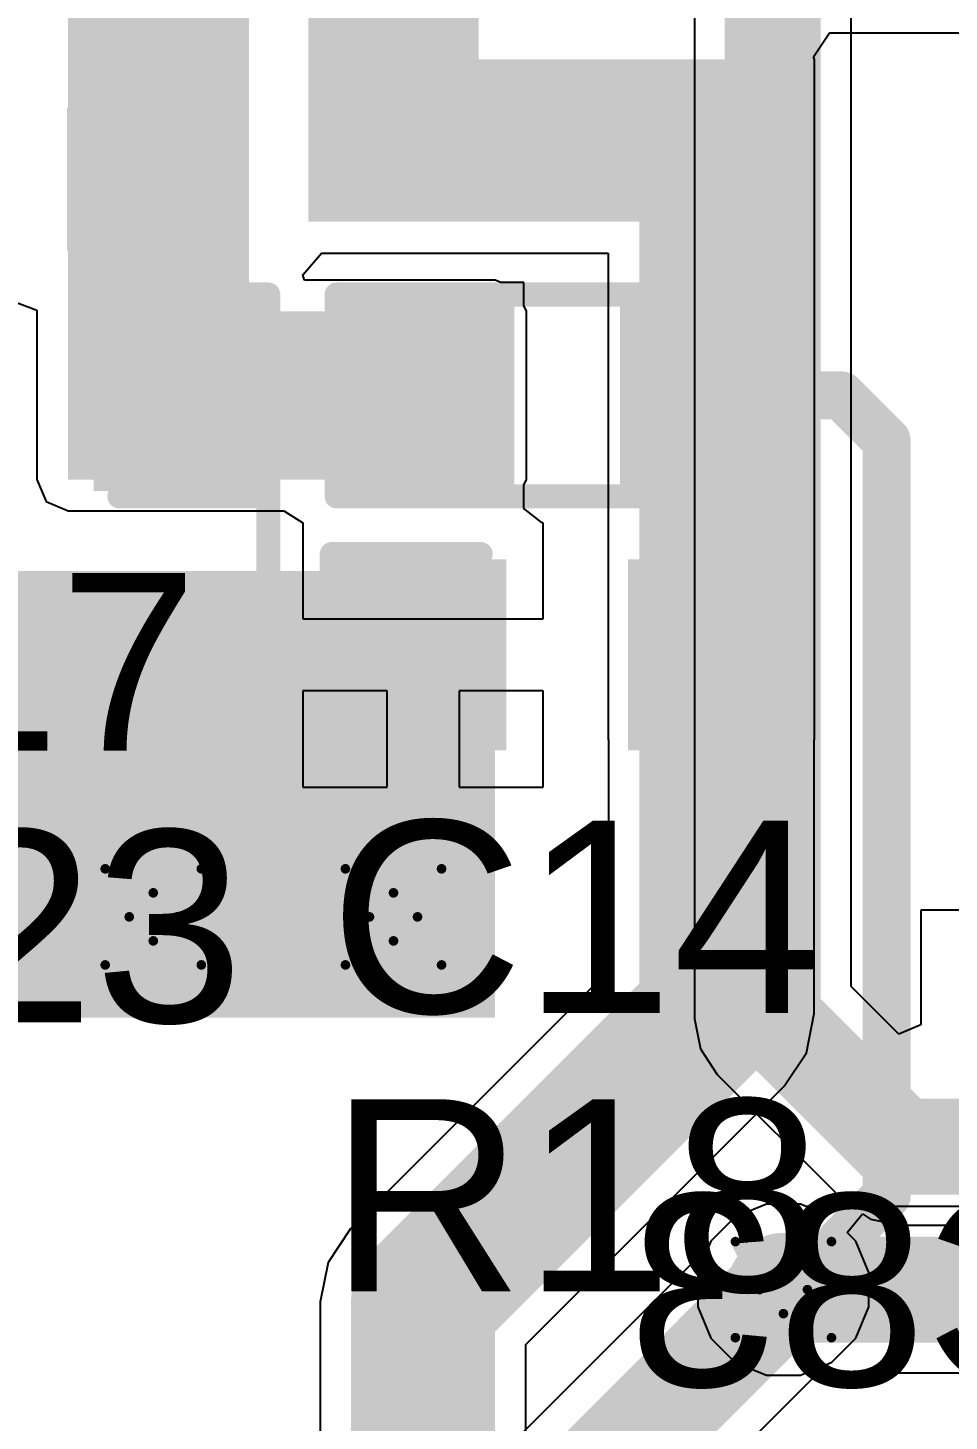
# Model space of a CAD drawing. Header units: inches. Extents: x -5 to 426, y -53 to 116.
# Drawn here: x 6.46 to 11.33, y -36.35 to -28.98 of the extents above; entities that cross this region are included whole.
import ezdxf

# ---------------------------------------------------------------- set-up
doc = ezdxf.new("R2010")
doc.units = ezdxf.units.IN
for name, color, linetype in [('Board Outline', 216, 'Continuous'), ('Bottom Layer', 5, 'Continuous'), ('Bottom Overlay', 54, 'Continuous'), ('Drill Drawing', 1, 'Continuous'), ('Top Layer', 1, 'Continuous'), ('Top Overlay', 2, 'Continuous'), ('Top Paste', 8, 'Continuous'), ('Top Solder', 216, 'Continuous'), ('Via Holes', 16, 'Continuous')]:
    doc.layers.add(name, color=color, linetype=linetype)
doc.styles.add('Arial', font='', dxfattribs={"height": 0.2})
doc.styles.get('Arial').set_extended_font_data('Arial')

# ---------------------------------------------------------------- blocks, each defined once
blk = doc.blocks.new('C___0603_35')
at = {"layer": 'Top Layer'}
for points in [[(-0.381, 0.4445), (-0.381, -0.4445), (-1.143, -0.4445), (-1.143, 0.4445)], [(1.143, 0.4445), (1.143, -0.4445), (0.381, -0.4445), (0.381, 0.4445)]]:
    blk.add_hatch(color=1, dxfattribs=at).paths.add_polyline_path(points)
at = {"layer": 'Top Paste'}
for points in [[(-0.381, 0.4445), (-0.381, -0.4445), (-1.143, -0.4445), (-1.143, 0.4445)], [(1.143, 0.4445), (1.143, -0.4445), (0.381, -0.4445), (0.381, 0.4445)]]:
    blk.add_hatch(color=8, dxfattribs=at).paths.add_polyline_path(points)
at = {"layer": 'Top Solder'}
for points in [[(-0.321, 0.5045), (-0.321, -0.5045), (-1.203, -0.5045), (-1.203, 0.5045)], [(1.203, 0.5045), (1.203, -0.5045), (0.321, -0.5045), (0.321, 0.5045)]]:
    blk.add_hatch(color=216, dxfattribs=at).paths.add_polyline_path(points)
at = {"layer": 'Top Overlay'}
for points in [[(-1.2446, 0.5334, 0.127, 0.127, 0), (-0.4572, 0.5334, 0.127, 0.127, 0)], [(-1.2446, -0.5334, 0.127, 0.127, 0), (-1.2446, 0.5334, 0.127, 0.127, 0)], [(0.4572, 0.5334, 0.127, 0.127, 0), (1.2446, 0.5334, 0.127, 0.127, 0)], [(1.2446, -0.5334, 0.127, 0.127, 0), (1.2446, 0.5334, 0.127, 0.127, 0)], [(-1.2446, -0.5334, 0.127, 0.127, 0), (-0.4572, -0.5334, 0.127, 0.127, 0)], [(0.4572, -0.5334, 0.127, 0.127, 0), (1.2446, -0.5334, 0.127, 0.127, 0)]]:
    blk.add_lwpolyline(points, format="xyseb", dxfattribs=at)
for points in [[(-1.2764, 0.5334, 0.0635, 0.0635, 1), (-1.2128, 0.5334, 0.0635, 0.0635, 1)], [(-1.2764, 0.5334, 0.0635, 0.0635, 1), (-1.2128, 0.5334, 0.0635, 0.0635, 1)], [(-0.4889, 0.5334, 0.0635, 0.0635, 1), (-0.4254, 0.5334, 0.0635, 0.0635, 1)], [(0.4254, 0.5334, 0.0635, 0.0635, 1), (0.4889, 0.5334, 0.0635, 0.0635, 1)], [(1.2128, 0.5334, 0.0635, 0.0635, 1), (1.2764, 0.5334, 0.0635, 0.0635, 1)], [(1.2128, 0.5334, 0.0635, 0.0635, 1), (1.2764, 0.5334, 0.0635, 0.0635, 1)], [(-1.2764, -0.5334, 0.0635, 0.0635, 1), (-1.2128, -0.5334, 0.0635, 0.0635, 1)], [(-1.2764, -0.5334, 0.0635, 0.0635, 1), (-1.2128, -0.5334, 0.0635, 0.0635, 1)], [(-0.4889, -0.5334, 0.0635, 0.0635, 1), (-0.4254, -0.5334, 0.0635, 0.0635, 1)], [(0.4254, -0.5334, 0.0635, 0.0635, 1), (0.4889, -0.5334, 0.0635, 0.0635, 1)], [(1.2128, -0.5334, 0.0635, 0.0635, 1), (1.2764, -0.5334, 0.0635, 0.0635, 1)], [(1.2128, -0.5334, 0.0635, 0.0635, 1), (1.2764, -0.5334, 0.0635, 0.0635, 1)]]:
    blk.add_lwpolyline(points, format="xyseb", close=True, dxfattribs=at)
blk = doc.blocks.new('R___0603_81')
at = {"layer": 'Top Layer'}
for points in [[(-0.381, 0.4445), (-0.381, -0.4445), (-1.143, -0.4445), (-1.143, 0.4445)], [(1.143, 0.4445), (1.143, -0.4445), (0.381, -0.4445), (0.381, 0.4445)]]:
    blk.add_hatch(color=1, dxfattribs=at).paths.add_polyline_path(points)
at = {"layer": 'Top Paste'}
for points in [[(-0.381, 0.4445), (-0.381, -0.4445), (-1.143, -0.4445), (-1.143, 0.4445)], [(1.143, 0.4445), (1.143, -0.4445), (0.381, -0.4445), (0.381, 0.4445)]]:
    blk.add_hatch(color=8, dxfattribs=at).paths.add_polyline_path(points)
at = {"layer": 'Top Solder'}
for points in [[(-0.2794, 0.5461), (-0.2794, -0.5461), (-1.2446, -0.5461), (-1.2446, 0.5461)], [(1.2446, 0.5461), (1.2446, -0.5461), (0.2794, -0.5461), (0.2794, 0.5461)]]:
    blk.add_hatch(color=216, dxfattribs=at).paths.add_polyline_path(points)
at = {"layer": 'Top Overlay'}
for points in [[(-1.2192, 0.5334, 0.127, 0.127, 0), (-1.2192, -0.5334, 0.127, 0.127, 0)], [(1.2192, 0.5334, 0.127, 0.127, 0), (-1.2192, 0.5334, 0.127, 0.127, 0)], [(1.2192, 0.5334, 0.127, 0.127, 0), (1.2192, -0.5334, 0.127, 0.127, 0)], [(1.2192, -0.5334, 0.127, 0.127, 0), (-1.2192, -0.5334, 0.127, 0.127, 0)]]:
    blk.add_lwpolyline(points, format="xyseb", dxfattribs=at)
for points in [[(-1.251, 0.5334, 0.0635, 0.0635, 1), (-1.1875, 0.5334, 0.0635, 0.0635, 1)], [(-1.251, 0.5334, 0.0635, 0.0635, 1), (-1.1875, 0.5334, 0.0635, 0.0635, 1)], [(1.1875, 0.5334, 0.0635, 0.0635, 1), (1.251, 0.5334, 0.0635, 0.0635, 1)], [(1.1875, 0.5334, 0.0635, 0.0635, 1), (1.251, 0.5334, 0.0635, 0.0635, 1)], [(-1.251, -0.5334, 0.0635, 0.0635, 1), (-1.1875, -0.5334, 0.0635, 0.0635, 1)], [(-1.251, -0.5334, 0.0635, 0.0635, 1), (-1.1875, -0.5334, 0.0635, 0.0635, 1)], [(1.1875, -0.5334, 0.0635, 0.0635, 1), (1.251, -0.5334, 0.0635, 0.0635, 1)], [(1.1875, -0.5334, 0.0635, 0.0635, 1), (1.251, -0.5334, 0.0635, 0.0635, 1)]]:
    blk.add_lwpolyline(points, format="xyseb", close=True, dxfattribs=at)
blk = doc.blocks.new('C___0402_103')
at = {"layer": 'Top Layer'}
for points in [[(-0.6985, -0.3175), (-0.6985, 0.3175), (-0.2413, 0.3175), (-0.2413, -0.3175)], [(0.2413, -0.3175), (0.2413, 0.3175), (0.6985, 0.3175), (0.6985, -0.3175)]]:
    blk.add_hatch(color=1, dxfattribs=at).paths.add_polyline_path(points)
at = {"layer": 'Top Paste'}
for points in [[(-0.6985, -0.3175), (-0.6985, 0.3175), (-0.2413, 0.3175), (-0.2413, -0.3175)], [(0.2413, -0.3175), (0.2413, 0.3175), (0.6985, 0.3175), (0.6985, -0.3175)]]:
    blk.add_hatch(color=8, dxfattribs=at).paths.add_polyline_path(points)
at = {"layer": 'Top Solder'}
for points in [[(-0.7585, -0.3775), (-0.7585, 0.3775), (-0.1813, 0.3775), (-0.1813, -0.3775)], [(0.1813, -0.3775), (0.1813, 0.3775), (0.7585, 0.3775), (0.7585, -0.3775)]]:
    blk.add_hatch(color=216, dxfattribs=at).paths.add_polyline_path(points)
at = {"layer": 'Top Overlay'}
for points in [[(-0.7874, 0.4064, 0.127, 0.127, 0), (-0.2794, 0.4064, 0.127, 0.127, 0)], [(-0.7874, -0.4064, 0.127, 0.127, 0), (-0.7874, 0.4064, 0.127, 0.127, 0)], [(0.2794, 0.4064, 0.127, 0.127, 0), (0.7874, 0.4064, 0.127, 0.127, 0)], [(0.7874, -0.4064, 0.127, 0.127, 0), (0.7874, 0.4064, 0.127, 0.127, 0)], [(-0.7874, -0.4064, 0.127, 0.127, 0), (-0.2794, -0.4064, 0.127, 0.127, 0)], [(0.2794, -0.4064, 0.127, 0.127, 0), (0.7874, -0.4064, 0.127, 0.127, 0)]]:
    blk.add_lwpolyline(points, format="xyseb", dxfattribs=at)
for points in [[(-0.8191, 0.4064, 0.0635, 0.0635, 1), (-0.7556, 0.4064, 0.0635, 0.0635, 1)], [(-0.8191, 0.4064, 0.0635, 0.0635, 1), (-0.7556, 0.4064, 0.0635, 0.0635, 1)], [(-0.3111, 0.4064, 0.0635, 0.0635, 1), (-0.2477, 0.4064, 0.0635, 0.0635, 1)], [(0.2477, 0.4064, 0.0635, 0.0635, 1), (0.3111, 0.4064, 0.0635, 0.0635, 1)], [(0.7556, 0.4064, 0.0635, 0.0635, 1), (0.8191, 0.4064, 0.0635, 0.0635, 1)], [(0.7556, 0.4064, 0.0635, 0.0635, 1), (0.8191, 0.4064, 0.0635, 0.0635, 1)], [(-0.8191, -0.4064, 0.0635, 0.0635, 1), (-0.7556, -0.4064, 0.0635, 0.0635, 1)], [(-0.8191, -0.4064, 0.0635, 0.0635, 1), (-0.7556, -0.4064, 0.0635, 0.0635, 1)], [(-0.3111, -0.4064, 0.0635, 0.0635, 1), (-0.2477, -0.4064, 0.0635, 0.0635, 1)], [(0.2477, -0.4064, 0.0635, 0.0635, 1), (0.3111, -0.4064, 0.0635, 0.0635, 1)], [(0.7556, -0.4064, 0.0635, 0.0635, 1), (0.8191, -0.4064, 0.0635, 0.0635, 1)], [(0.7556, -0.4064, 0.0635, 0.0635, 1), (0.8191, -0.4064, 0.0635, 0.0635, 1)]]:
    blk.add_lwpolyline(points, format="xyseb", close=True, dxfattribs=at)
blk = doc.blocks.new('C___0603_105')
at = {"layer": 'Top Layer'}
for points in [[(-0.381, 0.4445), (-0.381, -0.4445), (-1.143, -0.4445), (-1.143, 0.4445)], [(1.143, 0.4445), (1.143, -0.4445), (0.381, -0.4445), (0.381, 0.4445)]]:
    blk.add_hatch(color=1, dxfattribs=at).paths.add_polyline_path(points)
at = {"layer": 'Top Paste'}
for points in [[(-0.381, 0.4445), (-0.381, -0.4445), (-1.143, -0.4445), (-1.143, 0.4445)], [(1.143, 0.4445), (1.143, -0.4445), (0.381, -0.4445), (0.381, 0.4445)]]:
    blk.add_hatch(color=8, dxfattribs=at).paths.add_polyline_path(points)
at = {"layer": 'Top Solder'}
for points in [[(-0.321, 0.5045), (-0.321, -0.5045), (-1.203, -0.5045), (-1.203, 0.5045)], [(1.203, 0.5045), (1.203, -0.5045), (0.321, -0.5045), (0.321, 0.5045)]]:
    blk.add_hatch(color=216, dxfattribs=at).paths.add_polyline_path(points)
at = {"layer": 'Top Overlay'}
for points in [[(-1.2446, 0.5334, 0.127, 0.127, 0), (-0.4572, 0.5334, 0.127, 0.127, 0)], [(-1.2446, 0.5334, 0.127, 0.127, 0), (-1.2446, -0.5334, 0.127, 0.127, 0)], [(0.4572, 0.5334, 0.127, 0.127, 0), (1.2446, 0.5334, 0.127, 0.127, 0)], [(1.2446, 0.5334, 0.127, 0.127, 0), (1.2446, -0.5334, 0.127, 0.127, 0)], [(-1.2446, -0.5334, 0.127, 0.127, 0), (-0.4572, -0.5334, 0.127, 0.127, 0)], [(0.4572, -0.5334, 0.127, 0.127, 0), (1.2446, -0.5334, 0.127, 0.127, 0)]]:
    blk.add_lwpolyline(points, format="xyseb", dxfattribs=at)
for points in [[(-1.2764, 0.5334, 0.0635, 0.0635, 1), (-1.2128, 0.5334, 0.0635, 0.0635, 1)], [(-1.2764, 0.5334, 0.0635, 0.0635, 1), (-1.2128, 0.5334, 0.0635, 0.0635, 1)], [(-0.4889, 0.5334, 0.0635, 0.0635, 1), (-0.4254, 0.5334, 0.0635, 0.0635, 1)], [(0.4254, 0.5334, 0.0635, 0.0635, 1), (0.4889, 0.5334, 0.0635, 0.0635, 1)], [(1.2128, 0.5334, 0.0635, 0.0635, 1), (1.2763, 0.5334, 0.0635, 0.0635, 1)], [(1.2128, 0.5334, 0.0635, 0.0635, 1), (1.2763, 0.5334, 0.0635, 0.0635, 1)], [(-1.2763, -0.5334, 0.0635, 0.0635, 1), (-1.2128, -0.5334, 0.0635, 0.0635, 1)], [(-1.2763, -0.5334, 0.0635, 0.0635, 1), (-1.2128, -0.5334, 0.0635, 0.0635, 1)], [(-0.4889, -0.5334, 0.0635, 0.0635, 1), (-0.4254, -0.5334, 0.0635, 0.0635, 1)], [(0.4254, -0.5334, 0.0635, 0.0635, 1), (0.4889, -0.5334, 0.0635, 0.0635, 1)], [(1.2128, -0.5334, 0.0635, 0.0635, 1), (1.2764, -0.5334, 0.0635, 0.0635, 1)], [(1.2128, -0.5334, 0.0635, 0.0635, 1), (1.2764, -0.5334, 0.0635, 0.0635, 1)]]:
    blk.add_lwpolyline(points, format="xyseb", close=True, dxfattribs=at)

msp = doc.modelspace()

# ---------------------------------------------------------------- hatches: boundary and pattern name
at = {"layer": 'Bottom Layer'}
h = msp.add_hatch(color=5, dxfattribs=at)
edge = h.paths.add_edge_path()
edge.add_arc((7.1207, -33.6816), 0.3, 0, 360)
h = msp.add_hatch(color=5, dxfattribs=at)
edge = h.paths.add_edge_path()
edge.add_arc((8.3907, -33.6816), 0.3, 0, 360)
h = msp.add_hatch(color=5, dxfattribs=at)
edge = h.paths.add_edge_path()
edge.add_arc((10.4521, -35.6519), 0.3, 0, 360)
at = {"layer": 'Top Layer'}
for points in [[(6.6707, -31.3702), (7.6271, -31.3702), (7.6271, -24.3598), (6.6707, -24.3598)], [(7.9407, -29.7827), (8.8407, -29.7827), (8.8407, -27.356), (7.9407, -27.356)], [(7.9407, -30.0081), (10.4521, -30.0081), (10.4521, -29.1494), (7.9407, -29.1494)], [(9.6901, -32.7418), (10.4521, -32.7418), (10.4521, -29.1494), (9.6901, -29.1494)], [(6.6707, -31.3702), (8.9281, -31.3702), (8.9281, -30.4812), (6.6707, -30.4812)], [(5.3411, -34.215), (8.9281, -34.215), (8.9281, -31.8528), (5.3411, -31.8528)]]:
    msp.add_hatch(color=1, dxfattribs=at).paths.add_polyline_path(points)
h = msp.add_hatch(color=1, dxfattribs=at)
edge = h.paths.add_edge_path()
edge.add_arc((7.1207, -33.6816), 0.3, 0, 360)
h = msp.add_hatch(color=1, dxfattribs=at)
edge = h.paths.add_edge_path()
edge.add_arc((8.3907, -33.6816), 0.3, 0, 360)
h = msp.add_hatch(color=1, dxfattribs=at)
edge = h.paths.add_edge_path()
edge.add_arc((10.4521, -35.6519), 0.3, 0, 360)
at = {"layer": 'Via Holes'}
h = msp.add_hatch(color=7, dxfattribs=at)
edge = h.paths.add_edge_path()
edge.add_arc((7.1207, -33.6816), 0.15, 0, 360)
h = msp.add_hatch(color=7, dxfattribs=at)
edge = h.paths.add_edge_path()
edge.add_arc((8.3907, -33.6816), 0.15, 0, 360)
h = msp.add_hatch(color=7, dxfattribs=at)
edge = h.paths.add_edge_path()
edge.add_arc((10.4521, -35.6519), 0.15, 0, 360)

# ---------------------------------------------------------------- linework, layer by layer
at = {"layer": 'Board Outline'}
msp.add_lwpolyline([(49.7725, 6.3481, 0.254, 0.254, -1.144567), (-0.2979, -38.4414, 0.254, 0.254, 0)], format="xyseb", dxfattribs=at)
at = {"layer": 'Bottom Layer'}
for p, q in [((9.9813, -26.853), (9.9813, -34.2209)), ((10.81, -34.0492), (10.81, -26.853)), ((11.5427, -33.6456), (11.1792, -33.6456)), ((11.1792, -33.6456), (11.1792, -34.2525)), ((11.0619, -34.3011), (10.81, -34.0492)), ((9.9813, -34.2209), (10.0129, -34.3794)), ((11.1792, -34.2525), (11.0619, -34.3011)), ((10.0129, -34.3794), (10.1027, -34.5139)), ((10.1027, -34.5139), (10.7277, -35.1389)), ((10.7277, -35.1389), (10.6558, -35.2466)), ((10.1958, -35.2683), (10.0685, -35.3956)), ((10.3621, -35.1995), (10.1958, -35.2683)), ((10.5421, -35.1995), (10.3621, -35.1995)), ((10.6558, -35.2466), (10.5421, -35.1995)), ((10.7896, -35.3497), (10.8706, -35.251)), ((10.8706, -35.251), (10.9122, -35.2788)), ((10.9122, -35.2788), (11.0708, -35.3104)), ((11.0708, -35.3104), (12.4791, -35.3104)), ((10.0685, -35.3956), (10.0564, -35.4249)), ((10.8356, -35.3956), (10.7896, -35.3497)), ((10.9045, -35.5619), (10.8356, -35.3956)), ((10.0564, -35.4249), (7.8486, -37.6327)), ((10.9045, -35.7419), (10.9045, -35.5619)), ((10.8356, -35.9081), (10.9045, -35.7419)), ((10.7083, -36.0354), (10.8356, -35.9081)), ((8.6002, -38.1264), (10.679, -36.0475)), ((10.679, -36.0475), (10.7083, -36.0354))]:
    msp.add_line(p, q, dxfattribs=at)
for points in [[(10.3957, -34.2209, 0.508, 0.508, 0), (10.3957, -26.6712, 0.508, 0.508, 0)], [(10.3957, -34.2209, 0.508, 0.508, 0), (11.0708, -34.896, 0.508, 0.508, 0)], [(11.0708, -34.896, 0.508, 0.508, 0), (14.714, -34.896, 0.508, 0.508, 0)], [(8.1599, -37.944, 0.5588, 0.5588, 0), (10.4521, -35.6519, 0.5588, 0.5588, 0)]]:
    msp.add_lwpolyline(points, format="xyseb", dxfattribs=at)
for points in [[(10.2687, -34.2209, 0.254, 0.254, 1), (10.5227, -34.2209, 0.254, 0.254, 1)], [(10.2687, -34.2209, 0.254, 0.254, 1), (10.5227, -34.2209, 0.254, 0.254, 1)], [(10.9438, -34.896, 0.254, 0.254, 1), (11.1978, -34.896, 0.254, 0.254, 1)], [(10.9438, -34.896, 0.254, 0.254, 1), (11.1978, -34.896, 0.254, 0.254, 1)], [(10.3124, -35.6519, 0.2794, 0.2794, 1), (10.5918, -35.6519, 0.2794, 0.2794, 1)]]:
    msp.add_lwpolyline(points, format="xyseb", close=True, dxfattribs=at)
at = {"layer": 'Drill Drawing'}
for points in [[(6.8667, -33.4276, 0.0508, 0.0508, 0), (7.1207, -33.5546, 0.0508, 0.0508, 0)], [(6.8667, -33.4276, 0.0508, 0.0508, 0), (6.9937, -33.6816, 0.0508, 0.0508, 0)], [(7.1207, -33.5546, 0.0508, 0.0508, 0), (7.3747, -33.4276, 0.0508, 0.0508, 0)], [(7.2477, -33.6816, 0.0508, 0.0508, 0), (7.3747, -33.4276, 0.0508, 0.0508, 0)], [(8.1367, -33.4276, 0.0508, 0.0508, 0), (8.3907, -33.5546, 0.0508, 0.0508, 0)], [(8.1367, -33.4276, 0.0508, 0.0508, 0), (8.2637, -33.6816, 0.0508, 0.0508, 0)], [(8.3907, -33.5546, 0.0508, 0.0508, 0), (8.6447, -33.4276, 0.0508, 0.0508, 0)], [(8.5177, -33.6816, 0.0508, 0.0508, 0), (8.6447, -33.4276, 0.0508, 0.0508, 0)], [(6.8667, -33.9356, 0.0508, 0.0508, 0), (6.9937, -33.6816, 0.0508, 0.0508, 0)], [(7.2477, -33.6816, 0.0508, 0.0508, 0), (7.3747, -33.9356, 0.0508, 0.0508, 0)], [(8.1367, -33.9356, 0.0508, 0.0508, 0), (8.2637, -33.6816, 0.0508, 0.0508, 0)], [(8.5177, -33.6816, 0.0508, 0.0508, 0), (8.6447, -33.9356, 0.0508, 0.0508, 0)], [(6.8667, -33.9356, 0.0508, 0.0508, 0), (7.1207, -33.8086, 0.0508, 0.0508, 0)], [(7.1207, -33.8086, 0.0508, 0.0508, 0), (7.3747, -33.9356, 0.0508, 0.0508, 0)], [(8.1367, -33.9356, 0.0508, 0.0508, 0), (8.3907, -33.8086, 0.0508, 0.0508, 0)], [(8.3907, -33.8086, 0.0508, 0.0508, 0), (8.6447, -33.9356, 0.0508, 0.0508, 0)], [(10.1981, -35.3979, 0.0508, 0.0508, 0), (10.4521, -35.5249, 0.0508, 0.0508, 0)], [(10.1981, -35.3979, 0.0508, 0.0508, 0), (10.3251, -35.6519, 0.0508, 0.0508, 0)], [(10.4521, -35.5249, 0.0508, 0.0508, 0), (10.7061, -35.3979, 0.0508, 0.0508, 0)], [(10.5791, -35.6519, 0.0508, 0.0508, 0), (10.7061, -35.3979, 0.0508, 0.0508, 0)], [(10.1981, -35.9059, 0.0508, 0.0508, 0), (10.3251, -35.6519, 0.0508, 0.0508, 0)], [(10.5791, -35.6519, 0.0508, 0.0508, 0), (10.7061, -35.9059, 0.0508, 0.0508, 0)], [(10.1981, -35.9059, 0.0508, 0.0508, 0), (10.4521, -35.7789, 0.0508, 0.0508, 0)], [(10.4521, -35.7789, 0.0508, 0.0508, 0), (10.7061, -35.9059, 0.0508, 0.0508, 0)]]:
    msp.add_lwpolyline(points, format="xyseb", dxfattribs=at)
for points in [[(6.854, -33.4276, 0.0254, 0.0254, 1), (6.8794, -33.4276, 0.0254, 0.0254, 1)], [(6.854, -33.4276, 0.0254, 0.0254, 1), (6.8794, -33.4276, 0.0254, 0.0254, 1)], [(7.362, -33.4276, 0.0254, 0.0254, 1), (7.3874, -33.4276, 0.0254, 0.0254, 1)], [(7.362, -33.4276, 0.0254, 0.0254, 1), (7.3874, -33.4276, 0.0254, 0.0254, 1)], [(8.124, -33.4276, 0.0254, 0.0254, 1), (8.1494, -33.4276, 0.0254, 0.0254, 1)], [(8.124, -33.4276, 0.0254, 0.0254, 1), (8.1494, -33.4276, 0.0254, 0.0254, 1)], [(8.632, -33.4276, 0.0254, 0.0254, 1), (8.6574, -33.4276, 0.0254, 0.0254, 1)], [(8.632, -33.4276, 0.0254, 0.0254, 1), (8.6574, -33.4276, 0.0254, 0.0254, 1)], [(7.108, -33.5546, 0.0254, 0.0254, 1), (7.1334, -33.5546, 0.0254, 0.0254, 1)], [(7.108, -33.5546, 0.0254, 0.0254, 1), (7.1334, -33.5546, 0.0254, 0.0254, 1)], [(8.378, -33.5546, 0.0254, 0.0254, 1), (8.4034, -33.5546, 0.0254, 0.0254, 1)], [(8.378, -33.5546, 0.0254, 0.0254, 1), (8.4034, -33.5546, 0.0254, 0.0254, 1)], [(6.981, -33.6816, 0.0254, 0.0254, 1), (7.0064, -33.6816, 0.0254, 0.0254, 1)], [(6.981, -33.6816, 0.0254, 0.0254, 1), (7.0064, -33.6816, 0.0254, 0.0254, 1)], [(7.235, -33.6816, 0.0254, 0.0254, 1), (7.2604, -33.6816, 0.0254, 0.0254, 1)], [(7.235, -33.6816, 0.0254, 0.0254, 1), (7.2604, -33.6816, 0.0254, 0.0254, 1)], [(8.251, -33.6816, 0.0254, 0.0254, 1), (8.2764, -33.6816, 0.0254, 0.0254, 1)], [(8.251, -33.6816, 0.0254, 0.0254, 1), (8.2764, -33.6816, 0.0254, 0.0254, 1)], [(8.505, -33.6816, 0.0254, 0.0254, 1), (8.5304, -33.6816, 0.0254, 0.0254, 1)], [(8.505, -33.6816, 0.0254, 0.0254, 1), (8.5304, -33.6816, 0.0254, 0.0254, 1)], [(7.108, -33.8086, 0.0254, 0.0254, 1), (7.1334, -33.8086, 0.0254, 0.0254, 1)], [(7.108, -33.8086, 0.0254, 0.0254, 1), (7.1334, -33.8086, 0.0254, 0.0254, 1)], [(8.378, -33.8086, 0.0254, 0.0254, 1), (8.4034, -33.8086, 0.0254, 0.0254, 1)], [(8.378, -33.8086, 0.0254, 0.0254, 1), (8.4034, -33.8086, 0.0254, 0.0254, 1)], [(6.854, -33.9356, 0.0254, 0.0254, 1), (6.8794, -33.9356, 0.0254, 0.0254, 1)], [(6.854, -33.9356, 0.0254, 0.0254, 1), (6.8794, -33.9356, 0.0254, 0.0254, 1)], [(7.362, -33.9356, 0.0254, 0.0254, 1), (7.3874, -33.9356, 0.0254, 0.0254, 1)], [(7.362, -33.9356, 0.0254, 0.0254, 1), (7.3874, -33.9356, 0.0254, 0.0254, 1)], [(8.124, -33.9356, 0.0254, 0.0254, 1), (8.1494, -33.9356, 0.0254, 0.0254, 1)], [(8.124, -33.9356, 0.0254, 0.0254, 1), (8.1494, -33.9356, 0.0254, 0.0254, 1)], [(8.632, -33.9356, 0.0254, 0.0254, 1), (8.6574, -33.9356, 0.0254, 0.0254, 1)], [(8.632, -33.9356, 0.0254, 0.0254, 1), (8.6574, -33.9356, 0.0254, 0.0254, 1)], [(10.1854, -35.3979, 0.0254, 0.0254, 1), (10.2108, -35.3979, 0.0254, 0.0254, 1)], [(10.1854, -35.3979, 0.0254, 0.0254, 1), (10.2108, -35.3979, 0.0254, 0.0254, 1)], [(10.6934, -35.3979, 0.0254, 0.0254, 1), (10.7188, -35.3979, 0.0254, 0.0254, 1)], [(10.6934, -35.3979, 0.0254, 0.0254, 1), (10.7188, -35.3979, 0.0254, 0.0254, 1)], [(10.4394, -35.5249, 0.0254, 0.0254, 1), (10.4648, -35.5249, 0.0254, 0.0254, 1)], [(10.4394, -35.5249, 0.0254, 0.0254, 1), (10.4648, -35.5249, 0.0254, 0.0254, 1)], [(10.3124, -35.6519, 0.0254, 0.0254, 1), (10.3378, -35.6519, 0.0254, 0.0254, 1)], [(10.3124, -35.6519, 0.0254, 0.0254, 1), (10.3378, -35.6519, 0.0254, 0.0254, 1)], [(10.5664, -35.6519, 0.0254, 0.0254, 1), (10.5918, -35.6519, 0.0254, 0.0254, 1)], [(10.5664, -35.6519, 0.0254, 0.0254, 1), (10.5918, -35.6519, 0.0254, 0.0254, 1)], [(10.4394, -35.7789, 0.0254, 0.0254, 1), (10.4648, -35.7789, 0.0254, 0.0254, 1)], [(10.4394, -35.7789, 0.0254, 0.0254, 1), (10.4648, -35.7789, 0.0254, 0.0254, 1)], [(10.1854, -35.9059, 0.0254, 0.0254, 1), (10.2108, -35.9059, 0.0254, 0.0254, 1)], [(10.1854, -35.9059, 0.0254, 0.0254, 1), (10.2108, -35.9059, 0.0254, 0.0254, 1)], [(10.6934, -35.9059, 0.0254, 0.0254, 1), (10.7188, -35.9059, 0.0254, 0.0254, 1)], [(10.6934, -35.9059, 0.0254, 0.0254, 1), (10.7188, -35.9059, 0.0254, 0.0254, 1)]]:
    msp.add_lwpolyline(points, format="xyseb", close=True, dxfattribs=at)
at = {"layer": 'Top Layer'}
for p, q in [((10.6112, -29.1354), (10.6961, -29.0084)), ((10.6961, -29.0084), (11.4713, -29.0084)), ((10.617, -29.1494), (10.6112, -29.1354)), ((10.617, -32.7418), (10.617, -29.1494)), ((7.9133, -30.2857), (8.0092, -30.1731)), ((8.0092, -30.1731), (9.5251, -30.1731)), ((9.5251, -30.1731), (9.5251, -32.7418)), ((7.9121, -30.2904), (7.9133, -30.2857)), ((7.92, -30.3162), (7.9121, -30.2904)), ((8.9281, -30.3162), (7.92, -30.3162)), ((8.9584, -30.3288), (8.9281, -30.3162)), ((9.0805, -30.3288), (8.9584, -30.3288)), ((9.0805, -30.4509), (9.0805, -30.3288)), ((6.3747, -30.4264), (6.5055, -30.4751)), ((6.5055, -30.4751), (6.5057, -30.4775)), ((6.5057, -30.4775), (6.5057, -31.3702)), ((9.093, -30.4812), (9.0805, -30.4509)), ((9.093, -31.3702), (9.093, -30.4812)), ((6.5057, -31.3702), (6.554, -31.4868)), ((9.0805, -31.4005), (9.093, -31.3702)), ((9.0805, -31.4718), (9.0805, -31.4005)), ((6.554, -31.4868), (6.6707, -31.5351)), ((9.0805, -31.5226), (9.0805, -31.4718)), ((6.6707, -31.5351), (7.8114, -31.5351)), ((7.8114, -31.5351), (7.9121, -31.5988)), ((9.1759, -31.5988), (9.0805, -31.5226)), ((7.9121, -31.5988), (7.9121, -31.6621)), ((7.9121, -31.6621), (7.9121, -32.1068)), ((9.1821, -31.5988), (9.1759, -31.5988)), ((9.1821, -32.1068), (9.1821, -31.5988)), ((7.9121, -32.1068), (8.5471, -32.1068)), ((8.5471, -32.1068), (9.1821, -32.1068)), ((8.3566, -32.4878), (7.9121, -32.4878)), ((7.9121, -32.4878), (7.9121, -32.9958)), ((8.3566, -32.9958), (8.3566, -32.4878)), ((9.1821, -32.4878), (8.7376, -32.4878)), ((8.7376, -32.4878), (8.7376, -32.9958)), ((9.1821, -32.9958), (9.1821, -32.4878)), ((9.5251, -32.7418), (9.5272, -32.7469)), ((9.5272, -32.7469), (9.5272, -33.9671)), ((10.6149, -32.7469), (10.617, -32.7418)), ((10.6149, -34.1924), (10.6149, -32.7469)), ((7.9121, -32.9958), (8.3566, -32.9958)), ((8.7376, -32.9958), (9.1821, -32.9958)), ((9.5272, -33.9671), (8.1625, -35.3319)), ((10.5735, -34.4005), (10.6149, -34.1924)), ((10.4556, -34.577), (10.5735, -34.4005)), ((9.0909, -35.9417), (10.4556, -34.577)), ((10.1958, -35.2683), (10.0685, -35.3956)), ((10.3621, -35.1995), (10.1958, -35.2683)), ((10.5421, -35.1995), (10.3621, -35.1995)), ((10.5714, -35.2116), (10.5421, -35.1995)), ((11.4406, -35.2116), (10.5714, -35.2116)), ((8.1625, -35.3319), (8.0446, -35.5083)), ((10.0685, -35.3956), (9.9997, -35.5619)), ((8.0446, -35.5083), (8.0032, -35.7164)), ((9.9997, -35.5619), (9.9997, -35.7419)), ((8.0032, -35.7164), (8.0032, -38.0024)), ((9.9997, -35.7419), (10.0685, -35.9081)), ((10.0685, -35.9081), (10.1958, -36.0354)), ((9.0909, -37.7772), (9.0909, -35.9417)), ((10.1958, -36.0354), (10.3621, -36.1043)), ((10.3621, -36.1043), (10.5421, -36.1043)), ((10.5421, -36.1043), (10.5714, -36.0921)), ((10.5714, -36.0921), (11.623, -36.0921))]:
    msp.add_line(p, q, dxfattribs=at)
for points in [[(10.0711, -34.1924, 0.762, 0.762, 0), (10.0711, -32.2973, 0.762, 0.762, 0)], [(8.5471, -35.7164, 0.762, 0.762, 0), (10.0711, -34.1924, 0.762, 0.762, 0)], [(8.5471, -38.0024, 0.762, 0.762, 0), (8.5471, -35.7164, 0.762, 0.762, 0)], [(10.4521, -35.6519, 0.5588, 0.5588, 0), (11.623, -35.6519, 0.5588, 0.5588, 0)]]:
    msp.add_lwpolyline(points, format="xyseb", dxfattribs=at)
for points in [[(9.8806, -32.2973, 0.381, 0.381, 1), (10.2616, -32.2973, 0.381, 0.381, 1)], [(9.8806, -34.1924, 0.381, 0.381, 1), (10.2616, -34.1924, 0.381, 0.381, 1)], [(9.8806, -34.1924, 0.381, 0.381, 1), (10.2616, -34.1924, 0.381, 0.381, 1)], [(8.3566, -35.7164, 0.381, 0.381, 1), (8.7376, -35.7164, 0.381, 0.381, 1)], [(8.3566, -35.7164, 0.381, 0.381, 1), (8.7376, -35.7164, 0.381, 0.381, 1)], [(10.3124, -35.6519, 0.2794, 0.2794, 1), (10.5918, -35.6519, 0.2794, 0.2794, 1)]]:
    msp.add_lwpolyline(points, format="xyseb", close=True, dxfattribs=at)
at = {"layer": 'Top Overlay'}
for points in [[(10.5283, -30.9257, 0.254, 0.254, 0), (10.7581, -30.9257, 0.254, 0.254, 0)], [(10.7581, -30.9257, 0.254, 0.254, 0), (10.9982, -31.1658, 0.254, 0.254, 0)], [(10.9982, -35.1536, 0.254, 0.254, 0), (10.9982, -31.1658, 0.254, 0.254, 0)], [(7.7287, -33.4564, 0.127, 0.127, 0), (7.7287, -31.4591, 0.127, 0.127, 0)], [(10.7581, -35.3937, 0.254, 0.254, 0), (10.9982, -35.1536, 0.254, 0.254, 0)]]:
    msp.add_lwpolyline(points, format="xyseb", dxfattribs=at)
for points in [[(10.4648, -30.9257, 0.127, 0.127, 1), (10.5918, -30.9257, 0.127, 0.127, 1)], [(10.6946, -30.9257, 0.127, 0.127, 1), (10.8216, -30.9257, 0.127, 0.127, 1)], [(10.6946, -30.9257, 0.127, 0.127, 1), (10.8216, -30.9257, 0.127, 0.127, 1)], [(10.9347, -31.1658, 0.127, 0.127, 1), (11.0617, -31.1658, 0.127, 0.127, 1)], [(10.9347, -31.1658, 0.127, 0.127, 1), (11.0617, -31.1658, 0.127, 0.127, 1)], [(7.6969, -31.4591, 0.0635, 0.0635, 1), (7.7604, -31.4591, 0.0635, 0.0635, 1)], [(7.6969, -33.4564, 0.0635, 0.0635, 1), (7.7604, -33.4564, 0.0635, 0.0635, 1)], [(10.9347, -35.1536, 0.127, 0.127, 1), (11.0617, -35.1536, 0.127, 0.127, 1)], [(10.9347, -35.1536, 0.127, 0.127, 1), (11.0617, -35.1536, 0.127, 0.127, 1)], [(10.6946, -35.3937, 0.127, 0.127, 1), (10.8216, -35.3937, 0.127, 0.127, 1)]]:
    msp.add_lwpolyline(points, format="xyseb", close=True, dxfattribs=at)

# ---------------------------------------------------------------- block references
for name, p in [('C___0402_103', (6.4841, -29.7827)), ('C___0603_35', (6.4841, -30.9257)), ('C___0603_105', (9.3091, -32.2973))]:
    msp.add_blockref(name, p)
at = {"rotation": 180}
msp.add_blockref('R___0603_81', (9.3091, -30.9257), dxfattribs=at)

# ---------------------------------------------------------------- texts
at = {"layer": 'Bottom Overlay', "style": 'Arial', "text_generation_flag": 2}
msp.add_text('C83', height=1.016, dxfattribs=at).set_placement((12.2324, -36.1625))
at = {"layer": 'Top Overlay', "style": 'Arial'}
for s, height, p in [('C17', 0.9398, (4.947, -32.8039)), ('C23', 1.016, (4.9958, -34.239)), ('C14', 1.016, (8.0522, -34.1893)), ('R18', 1.016, (8.0522, -35.6614))]:
    msp.add_text(s, height=height, dxfattribs=at).set_placement(p)

doc.saveas('drawing.dxf')
